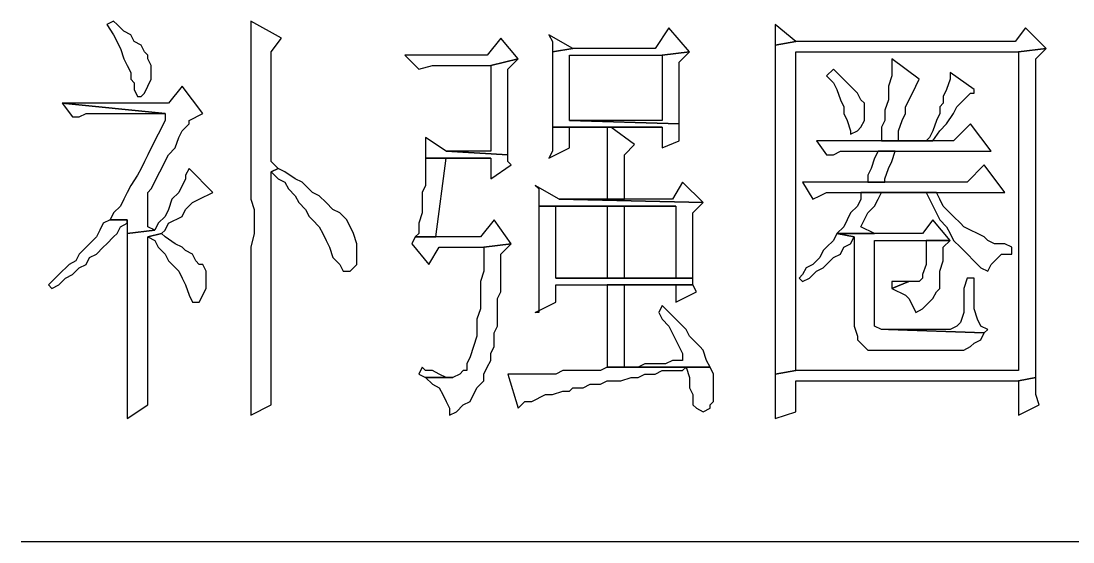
# Model space of a CAD drawing. Extents: x -15.4 to 0.8, y 0.3 to 11.8.
# Drawn here: x -2.4221 to -2.1664, y 6.0944 to 6.2211 of the extents above; entities that cross this region are included whole.
import ezdxf

# ---------------------------------------------------------------- set-up
doc = ezdxf.new("R2010")
doc.units = 0
doc.header["$MEASUREMENT"] = 0
doc.linetypes.add('AUSGEZOGEN', pattern=[0])
doc.layers.get('0').update_dxf_attribs({"linetype": 'AUSGEZOGEN'})

msp = doc.modelspace()

# ---------------------------------------------------------------- linework, layer by layer
for points in [[(-2.39961, 6.22106), (-2.40128, 6.22023), (-2.40128, 6.22023), (-2.39961, 6.21773), (-2.39961, 6.21773), (-2.39795, 6.2144), (-2.39795, 6.2144), (-2.39711, 6.2119), (-2.39711, 6.2119), (-2.39628, 6.21023), (-2.39628, 6.21023), (-2.39545, 6.20856), (-2.39545, 6.20856), (-2.39545, 6.2069), (-2.39545, 6.2069), (-2.39461, 6.20606), (-2.39461, 6.20606), (-2.39461, 6.2044), (-2.39461, 6.2044), (-2.39378, 6.20273), (-2.39378, 6.20273), (-2.39295, 6.20273), (-2.39295, 6.20273), (-2.39211, 6.20356), (-2.39211, 6.20356), (-2.39045, 6.2069), (-2.39045, 6.2069), (-2.39045, 6.21023), (-2.39045, 6.21023), (-2.39128, 6.2119), (-2.39128, 6.2119), (-2.39128, 6.21273), (-2.39128, 6.21273), (-2.39211, 6.21356), (-2.39211, 6.21356), (-2.39295, 6.21523), (-2.39295, 6.21523), (-2.39461, 6.21606), (-2.39461, 6.21606), (-2.39545, 6.21773), (-2.39545, 6.21773), (-2.39711, 6.21856), (-2.39711, 6.21856), (-2.39878, 6.22023), (-2.39961, 6.22106)], [(-2.36628, 6.22106), (-2.36628, 6.17773), (-2.36628, 6.17773), (-2.36545, 6.17523), (-2.36545, 6.17523), (-2.36545, 6.1694), (-2.36545, 6.1694), (-2.36628, 6.16606), (-2.36628, 6.16606), (-2.36628, 6.12523), (-2.36628, 6.12523), (-2.36128, 6.12773), (-2.36128, 6.12773), (-2.36128, 6.1844), (-2.36128, 6.1844), (-2.35961, 6.18523), (-2.35961, 6.18523), (-2.36128, 6.1869), (-2.36128, 6.1869), (-2.36128, 6.21356), (-2.36128, 6.21356), (-2.35878, 6.2169), (-2.36628, 6.22106)], [(-2.26461, 6.2194), (-2.26795, 6.2144), (-2.26795, 6.2144), (-2.28795, 6.2144), (-2.28795, 6.2144), (-2.29295, 6.21356), (-2.29295, 6.21356), (-2.29295, 6.19523), (-2.29295, 6.19523), (-2.26628, 6.19523), (-2.26628, 6.19523), (-2.26628, 6.19023), (-2.26628, 6.19023), (-2.26211, 6.1919), (-2.26211, 6.1919), (-2.26211, 6.19606), (-2.26211, 6.19606), (-2.28878, 6.1969), (-2.28878, 6.1969), (-2.28878, 6.21273), (-2.28878, 6.21273), (-2.26628, 6.21273), (-2.26628, 6.21273), (-2.25961, 6.21356), (-2.26461, 6.2194)], [(-2.23878, 6.22023), (-2.23878, 6.21523), (-2.23878, 6.21523), (-2.23378, 6.21606), (-2.23878, 6.22023)], [(-2.17795, 6.2194), (-2.18045, 6.21606), (-2.18045, 6.21606), (-2.23378, 6.21606), (-2.23378, 6.21606), (-2.23878, 6.21523), (-2.23878, 6.21523), (-2.23878, 6.13523), (-2.23878, 6.13523), (-2.23378, 6.13606), (-2.23378, 6.13606), (-2.23378, 6.21356), (-2.23378, 6.21356), (-2.17961, 6.21356), (-2.17961, 6.21356), (-2.17295, 6.2144), (-2.17795, 6.2194)], [(-2.30545, 6.2169), (-2.30878, 6.21273), (-2.30878, 6.21273), (-2.32878, 6.21273), (-2.32878, 6.21273), (-2.32545, 6.2094), (-2.32545, 6.2094), (-2.32211, 6.21023), (-2.32211, 6.21023), (-2.30795, 6.21023), (-2.30795, 6.21023), (-2.30128, 6.2119), (-2.30545, 6.2169)], [(-2.29378, 6.21773), (-2.29295, 6.21606), (-2.29295, 6.21606), (-2.29295, 6.21356), (-2.29295, 6.21356), (-2.28795, 6.2144), (-2.29378, 6.21773)], [(-2.17295, 6.2144), (-2.17961, 6.21356), (-2.17961, 6.21356), (-2.17961, 6.13606), (-2.17961, 6.13606), (-2.23378, 6.13606), (-2.23378, 6.13606), (-2.23878, 6.13523), (-2.23878, 6.13523), (-2.23878, 6.1244), (-2.23878, 6.1244), (-2.23378, 6.12606), (-2.23378, 6.12606), (-2.23378, 6.13356), (-2.23378, 6.13356), (-2.17961, 6.13356), (-2.17961, 6.13356), (-2.17545, 6.1344), (-2.17545, 6.1344), (-2.17545, 6.2119), (-2.17295, 6.2144)], [(-2.30128, 6.2119), (-2.30795, 6.21023), (-2.30795, 6.21023), (-2.30795, 6.1894), (-2.30795, 6.1894), (-2.31878, 6.1894), (-2.31878, 6.1894), (-2.30378, 6.18856), (-2.30378, 6.18856), (-2.30378, 6.2094), (-2.30128, 6.2119)], [(-2.25961, 6.21356), (-2.26628, 6.21273), (-2.26628, 6.21273), (-2.26628, 6.1969), (-2.26628, 6.1969), (-2.28878, 6.1969), (-2.28878, 6.1969), (-2.26211, 6.19606), (-2.26211, 6.19606), (-2.26211, 6.21106), (-2.25961, 6.21356)], [(-2.21045, 6.2119), (-2.21045, 6.20773), (-2.21045, 6.20773), (-2.21128, 6.20523), (-2.21128, 6.20523), (-2.21128, 6.2019), (-2.21128, 6.2019), (-2.21211, 6.1994), (-2.21211, 6.1994), (-2.21211, 6.1969), (-2.21211, 6.1969), (-2.21295, 6.19523), (-2.21295, 6.19523), (-2.21295, 6.1919), (-2.21295, 6.1919), (-2.20878, 6.1919), (-2.20878, 6.1919), (-2.20878, 6.1944), (-2.20878, 6.1944), (-2.20795, 6.1969), (-2.20795, 6.1969), (-2.20711, 6.19856), (-2.20711, 6.19856), (-2.20711, 6.20023), (-2.20711, 6.20023), (-2.20545, 6.20356), (-2.20545, 6.20356), (-2.20461, 6.20523), (-2.20461, 6.20523), (-2.20378, 6.2069), (-2.21045, 6.2119)], [(-2.22461, 6.2094), (-2.22628, 6.20773), (-2.22628, 6.20773), (-2.22461, 6.20606), (-2.22461, 6.20606), (-2.22378, 6.2044), (-2.22378, 6.2044), (-2.22295, 6.2019), (-2.22295, 6.2019), (-2.22211, 6.20023), (-2.22211, 6.20023), (-2.22211, 6.19856), (-2.22211, 6.19856), (-2.22128, 6.1969), (-2.22128, 6.1969), (-2.22045, 6.1944), (-2.22045, 6.1944), (-2.22045, 6.19356), (-2.22045, 6.19356), (-2.21878, 6.1944), (-2.21878, 6.1944), (-2.21795, 6.19523), (-2.21795, 6.19523), (-2.21711, 6.1969), (-2.21711, 6.1969), (-2.21711, 6.20106), (-2.21711, 6.20106), (-2.21795, 6.2019), (-2.21795, 6.2019), (-2.21878, 6.20356), (-2.21878, 6.20356), (-2.22461, 6.2094), (-2.22461, 6.2094)], [(-2.19628, 6.20856), (-2.19628, 6.2069), (-2.19628, 6.2069), (-2.19711, 6.2044), (-2.19711, 6.2044), (-2.19795, 6.20273), (-2.19795, 6.20273), (-2.19795, 6.20106), (-2.19795, 6.20106), (-2.19878, 6.20023), (-2.19878, 6.20023), (-2.19878, 6.19856), (-2.19878, 6.19856), (-2.19961, 6.1969), (-2.19961, 6.1969), (-2.20045, 6.1944), (-2.20045, 6.1944), (-2.20128, 6.19273), (-2.20128, 6.19273), (-2.20211, 6.1919), (-2.20211, 6.1919), (-2.21295, 6.1919), (-2.21295, 6.1919), (-2.20045, 6.1919), (-2.20045, 6.1919), (-2.19878, 6.1944), (-2.19878, 6.1944), (-2.19711, 6.19606), (-2.19711, 6.19606), (-2.19545, 6.19856), (-2.19545, 6.19856), (-2.19461, 6.20023), (-2.19461, 6.20023), (-2.19378, 6.20106), (-2.19378, 6.20106), (-2.19128, 6.20356), (-2.19128, 6.20356), (-2.19045, 6.20356), (-2.19045, 6.20356), (-2.19045, 6.2044), (-2.19628, 6.20856)], [(-2.38295, 6.20523), (-2.38628, 6.20106), (-2.38628, 6.20106), (-2.41211, 6.20106), (-2.41211, 6.20106), (-2.38711, 6.19856), (-2.38711, 6.19856), (-2.38711, 6.1969), (-2.38711, 6.1969), (-2.39045, 6.19023), (-2.39045, 6.19023), (-2.39128, 6.18856), (-2.39128, 6.18856), (-2.39211, 6.1869), (-2.39211, 6.1869), (-2.39295, 6.18523), (-2.39295, 6.18523), (-2.39378, 6.18356), (-2.39378, 6.18356), (-2.39545, 6.18106), (-2.39545, 6.18106), (-2.39628, 6.1794), (-2.39628, 6.1794), (-2.39711, 6.17773), (-2.39711, 6.17773), (-2.39795, 6.17606), (-2.39795, 6.17606), (-2.39961, 6.1744), (-2.39961, 6.1744), (-2.40045, 6.17273), (-2.40045, 6.17273), (-2.39628, 6.17273), (-2.39628, 6.17273), (-2.39628, 6.1694), (-2.39628, 6.1694), (-2.38961, 6.17023), (-2.38961, 6.17023), (-2.39128, 6.17106), (-2.39128, 6.17106), (-2.39128, 6.1794), (-2.39128, 6.1794), (-2.39045, 6.18023), (-2.39045, 6.18023), (-2.38628, 6.18856), (-2.38628, 6.18856), (-2.38461, 6.19023), (-2.38461, 6.19023), (-2.38378, 6.19273), (-2.38378, 6.19273), (-2.38295, 6.1944), (-2.38295, 6.1944), (-2.38128, 6.19606), (-2.38128, 6.19606), (-2.38128, 6.1969), (-2.38128, 6.1969), (-2.37795, 6.19856), (-2.38295, 6.20523)], [(-2.41211, 6.20106), (-2.40961, 6.19773), (-2.40961, 6.19773), (-2.40795, 6.19773), (-2.40795, 6.19773), (-2.40628, 6.19856), (-2.40628, 6.19856), (-2.38711, 6.19856), (-2.41211, 6.20106)], [(-2.19128, 6.19606), (-2.19545, 6.1919), (-2.19545, 6.1919), (-2.22878, 6.1919), (-2.22878, 6.1919), (-2.22628, 6.18856), (-2.22628, 6.18856), (-2.22461, 6.18856), (-2.22461, 6.18856), (-2.22295, 6.1894), (-2.22295, 6.1894), (-2.18628, 6.1894), (-2.19128, 6.19606)], [(-2.29295, 6.19523), (-2.29295, 6.1894), (-2.29295, 6.1894), (-2.29378, 6.18773), (-2.29378, 6.18773), (-2.28878, 6.19023), (-2.28878, 6.19023), (-2.28878, 6.19523), (-2.28878, 6.19523), (-2.26628, 6.19523), (-2.29295, 6.19523)], [(-2.27878, 6.19523), (-2.27961, 6.19523), (-2.27961, 6.19523), (-2.27961, 6.17773), (-2.27961, 6.17773), (-2.27545, 6.17773), (-2.27545, 6.17773), (-2.27545, 6.18856), (-2.27545, 6.18856), (-2.27295, 6.19106), (-2.27878, 6.19523)], [(-2.32378, 6.19273), (-2.32378, 6.18773), (-2.32378, 6.18773), (-2.30795, 6.18773), (-2.30795, 6.18773), (-2.30795, 6.18273), (-2.30795, 6.18273), (-2.30295, 6.18606), (-2.30295, 6.18606), (-2.30378, 6.1869), (-2.30378, 6.1869), (-2.30378, 6.18856), (-2.30378, 6.18856), (-2.31878, 6.1894), (-2.32378, 6.19273)], [(-2.20961, 6.1894), (-2.21378, 6.1894), (-2.21378, 6.1894), (-2.21461, 6.18773), (-2.21461, 6.18773), (-2.21545, 6.18523), (-2.21545, 6.18523), (-2.21628, 6.18356), (-2.21628, 6.18356), (-2.21628, 6.1819), (-2.21628, 6.1819), (-2.21211, 6.1819), (-2.21211, 6.1819), (-2.21211, 6.18273), (-2.21211, 6.18273), (-2.21128, 6.18523), (-2.21128, 6.18523), (-2.21045, 6.1869), (-2.21045, 6.1869), (-2.20961, 6.1894), (-2.20961, 6.1894)], [(-2.32378, 6.18773), (-2.32378, 6.18106), (-2.32378, 6.18106), (-2.32461, 6.1794), (-2.32461, 6.1794), (-2.32461, 6.1744), (-2.32461, 6.1744), (-2.32545, 6.1719), (-2.32545, 6.1719), (-2.32545, 6.1694), (-2.32545, 6.1694), (-2.32628, 6.16856), (-2.32628, 6.16856), (-2.32128, 6.16856), (-2.32128, 6.16856), (-2.31878, 6.18773), (-2.31878, 6.18773), (-2.30795, 6.18773), (-2.32378, 6.18773)], [(-2.18795, 6.18606), (-2.19211, 6.1819), (-2.19211, 6.1819), (-2.23211, 6.1819), (-2.23211, 6.1819), (-2.22961, 6.17773), (-2.22961, 6.17773), (-2.22795, 6.17856), (-2.22795, 6.17856), (-2.22628, 6.1794), (-2.22628, 6.1794), (-2.18295, 6.1794), (-2.18795, 6.18606)], [(-2.38128, 6.18523), (-2.38211, 6.18356), (-2.38211, 6.18356), (-2.38211, 6.18273), (-2.38211, 6.18273), (-2.38378, 6.1794), (-2.38378, 6.1794), (-2.38545, 6.17773), (-2.38545, 6.17773), (-2.38628, 6.17523), (-2.38628, 6.17523), (-2.38711, 6.17356), (-2.38711, 6.17356), (-2.38878, 6.1719), (-2.38878, 6.1719), (-2.38961, 6.17023), (-2.38961, 6.17023), (-2.39628, 6.1694), (-2.39628, 6.1694), (-2.39628, 6.1244), (-2.39628, 6.1244), (-2.39128, 6.12773), (-2.39128, 6.12773), (-2.39128, 6.16856), (-2.39128, 6.16856), (-2.38795, 6.1694), (-2.38795, 6.1694), (-2.38711, 6.17023), (-2.38711, 6.17023), (-2.38628, 6.1719), (-2.38628, 6.1719), (-2.38295, 6.17356), (-2.38295, 6.17356), (-2.38211, 6.17523), (-2.38211, 6.17523), (-2.38045, 6.1769), (-2.38045, 6.1769), (-2.37878, 6.17773), (-2.37878, 6.17773), (-2.37545, 6.1794), (-2.38128, 6.18523)], [(-2.35961, 6.18523), (-2.36128, 6.1844), (-2.36128, 6.1844), (-2.35961, 6.18273), (-2.35961, 6.18273), (-2.35795, 6.1819), (-2.35795, 6.1819), (-2.35711, 6.18023), (-2.35711, 6.18023), (-2.35545, 6.17856), (-2.35545, 6.17856), (-2.35461, 6.1769), (-2.35461, 6.1769), (-2.35295, 6.17523), (-2.35295, 6.17523), (-2.35211, 6.17356), (-2.35211, 6.17356), (-2.35128, 6.17273), (-2.35128, 6.17273), (-2.34961, 6.17106), (-2.34961, 6.17106), (-2.34878, 6.1694), (-2.34878, 6.1694), (-2.34795, 6.16773), (-2.34795, 6.16773), (-2.34711, 6.16606), (-2.34711, 6.16606), (-2.34628, 6.16356), (-2.34628, 6.16356), (-2.34461, 6.1619), (-2.34461, 6.1619), (-2.34378, 6.16023), (-2.34378, 6.16023), (-2.34211, 6.16023), (-2.34211, 6.16023), (-2.34045, 6.1619), (-2.34045, 6.1619), (-2.34045, 6.1669), (-2.34045, 6.1669), (-2.34128, 6.1694), (-2.34128, 6.1694), (-2.34295, 6.17273), (-2.34295, 6.17273), (-2.34461, 6.1744), (-2.34461, 6.1744), (-2.34628, 6.17523), (-2.34628, 6.17523), (-2.34795, 6.1769), (-2.34795, 6.1769), (-2.34961, 6.17856), (-2.34961, 6.17856), (-2.35128, 6.1794), (-2.35128, 6.1794), (-2.35378, 6.1819), (-2.35378, 6.1819), (-2.35545, 6.18273), (-2.35545, 6.18273), (-2.35795, 6.1844), (-2.35961, 6.18523)], [(-2.29711, 6.18106), (-2.29628, 6.18023), (-2.29628, 6.18023), (-2.29628, 6.17606), (-2.29628, 6.17606), (-2.26295, 6.17606), (-2.26295, 6.17606), (-2.26295, 6.15856), (-2.26295, 6.15856), (-2.27545, 6.15856), (-2.27545, 6.15856), (-2.25878, 6.15856), (-2.25878, 6.15856), (-2.25878, 6.1744), (-2.25878, 6.1744), (-2.25628, 6.1769), (-2.25628, 6.1769), (-2.29128, 6.17773), (-2.29711, 6.18106)], [(-2.26128, 6.1819), (-2.26378, 6.17773), (-2.26378, 6.17773), (-2.29128, 6.17773), (-2.29128, 6.17773), (-2.25628, 6.1769), (-2.26128, 6.1819)], [(-2.21795, 6.1794), (-2.21795, 6.17773), (-2.21795, 6.17773), (-2.21878, 6.17606), (-2.21878, 6.17606), (-2.22045, 6.1744), (-2.22045, 6.1744), (-2.22211, 6.17106), (-2.22211, 6.17106), (-2.22378, 6.1694), (-2.22378, 6.1694), (-2.21461, 6.1694), (-2.21461, 6.1694), (-2.21795, 6.17106), (-2.21795, 6.17106), (-2.21628, 6.1744), (-2.21628, 6.1744), (-2.21461, 6.17606), (-2.21461, 6.17606), (-2.21378, 6.17773), (-2.21378, 6.17773), (-2.21295, 6.1794), (-2.21295, 6.1794), (-2.20211, 6.1794), (-2.21795, 6.1794)], [(-2.19961, 6.1794), (-2.21795, 6.1794), (-2.21795, 6.1794), (-2.20211, 6.1794), (-2.20211, 6.1794), (-2.20128, 6.17773), (-2.20128, 6.17773), (-2.19878, 6.17273), (-2.19878, 6.17273), (-2.19711, 6.17106), (-2.19711, 6.17106), (-2.19628, 6.1694), (-2.19628, 6.1694), (-2.19545, 6.16773), (-2.19545, 6.16773), (-2.19378, 6.16606), (-2.19378, 6.16606), (-2.18878, 6.16106), (-2.18878, 6.16106), (-2.18711, 6.16023), (-2.18711, 6.16023), (-2.18628, 6.1619), (-2.18628, 6.1619), (-2.18461, 6.16356), (-2.18461, 6.16356), (-2.18378, 6.1644), (-2.18378, 6.1644), (-2.18128, 6.1644), (-2.18128, 6.1644), (-2.18128, 6.16606), (-2.18128, 6.16606), (-2.18295, 6.1669), (-2.18295, 6.1669), (-2.18545, 6.1669), (-2.18545, 6.1669), (-2.18711, 6.16773), (-2.18711, 6.16773), (-2.18795, 6.16856), (-2.18795, 6.16856), (-2.19295, 6.17106), (-2.19295, 6.17106), (-2.19378, 6.1719), (-2.19378, 6.1719), (-2.19545, 6.17356), (-2.19545, 6.17356), (-2.19795, 6.17606), (-2.19795, 6.17606), (-2.19878, 6.17773), (-2.19878, 6.17773), (-2.19961, 6.1794), (-2.19961, 6.1794)], [(-2.29628, 6.17606), (-2.29628, 6.15023), (-2.29628, 6.15023), (-2.29711, 6.15023), (-2.29711, 6.15023), (-2.29211, 6.15273), (-2.29211, 6.15273), (-2.29211, 6.1569), (-2.29211, 6.1569), (-2.25878, 6.1569), (-2.25878, 6.1569), (-2.25878, 6.15856), (-2.25878, 6.15856), (-2.29211, 6.15856), (-2.29211, 6.15856), (-2.29211, 6.17606), (-2.29211, 6.17606), (-2.26295, 6.17606), (-2.29628, 6.17606)], [(-2.27545, 6.17606), (-2.27961, 6.17606), (-2.27961, 6.17606), (-2.27961, 6.15856), (-2.27961, 6.15856), (-2.29211, 6.15856), (-2.29211, 6.15856), (-2.27545, 6.15856), (-2.27545, 6.17606)], [(-2.40045, 6.17273), (-2.40211, 6.1719), (-2.40211, 6.1719), (-2.40295, 6.17023), (-2.40295, 6.17023), (-2.40378, 6.16856), (-2.40378, 6.16856), (-2.40545, 6.1669), (-2.40545, 6.1669), (-2.40795, 6.1644), (-2.40795, 6.1644), (-2.40878, 6.16273), (-2.40878, 6.16273), (-2.41045, 6.1619), (-2.41045, 6.1619), (-2.41295, 6.1594), (-2.41295, 6.1594), (-2.41461, 6.15773), (-2.41461, 6.15773), (-2.41545, 6.1569), (-2.41545, 6.1569), (-2.41461, 6.15606), (-2.41461, 6.15606), (-2.41295, 6.1569), (-2.41295, 6.1569), (-2.41128, 6.15856), (-2.41128, 6.15856), (-2.40961, 6.1594), (-2.40961, 6.1594), (-2.40795, 6.16106), (-2.40795, 6.16106), (-2.40628, 6.1619), (-2.40628, 6.1619), (-2.40545, 6.16356), (-2.40545, 6.16356), (-2.40378, 6.1644), (-2.40378, 6.1644), (-2.40211, 6.16606), (-2.40211, 6.16606), (-2.40128, 6.1669), (-2.40128, 6.1669), (-2.39961, 6.16856), (-2.39961, 6.16856), (-2.39878, 6.1694), (-2.39878, 6.1694), (-2.39795, 6.17106), (-2.39795, 6.17106), (-2.39628, 6.1719), (-2.39628, 6.1719), (-2.39628, 6.17273), (-2.40045, 6.17273)], [(-2.30711, 6.17273), (-2.31045, 6.16856), (-2.31045, 6.16856), (-2.32628, 6.16856), (-2.32628, 6.16856), (-2.32711, 6.1669), (-2.32711, 6.1669), (-2.32295, 6.1619), (-2.32295, 6.1619), (-2.32045, 6.16606), (-2.32045, 6.16606), (-2.30961, 6.16606), (-2.30961, 6.16606), (-2.30295, 6.1669), (-2.30711, 6.17273)], [(-2.20045, 6.17273), (-2.20295, 6.1694), (-2.20295, 6.1694), (-2.22378, 6.1694), (-2.22378, 6.1694), (-2.21961, 6.16856), (-2.21961, 6.16856), (-2.21961, 6.1469), (-2.21961, 6.1469), (-2.21878, 6.1444), (-2.21878, 6.1444), (-2.21878, 6.14356), (-2.21878, 6.14356), (-2.21628, 6.14106), (-2.21628, 6.14106), (-2.19295, 6.14106), (-2.19295, 6.14106), (-2.19128, 6.1419), (-2.19128, 6.1419), (-2.19045, 6.14273), (-2.19045, 6.14273), (-2.18878, 6.14356), (-2.18878, 6.14356), (-2.18795, 6.14523), (-2.18795, 6.14523), (-2.21128, 6.14606), (-2.21128, 6.14606), (-2.21295, 6.14606), (-2.21295, 6.14606), (-2.21461, 6.1469), (-2.21461, 6.1469), (-2.21461, 6.16773), (-2.21461, 6.16773), (-2.19628, 6.16773), (-2.20045, 6.17273)], [(-2.38795, 6.1694), (-2.39128, 6.16856), (-2.39128, 6.16856), (-2.38961, 6.16773), (-2.38961, 6.16773), (-2.38878, 6.16606), (-2.38878, 6.16606), (-2.38711, 6.1644), (-2.38711, 6.1644), (-2.38628, 6.16273), (-2.38628, 6.16273), (-2.38378, 6.16023), (-2.38378, 6.16023), (-2.38295, 6.15856), (-2.38295, 6.15856), (-2.38211, 6.1569), (-2.38211, 6.1569), (-2.38128, 6.1544), (-2.38128, 6.1544), (-2.38045, 6.15273), (-2.38045, 6.15273), (-2.37878, 6.15273), (-2.37878, 6.15273), (-2.37711, 6.15606), (-2.37711, 6.15606), (-2.37711, 6.16023), (-2.37711, 6.16023), (-2.37795, 6.1619), (-2.37795, 6.1619), (-2.37878, 6.1619), (-2.37878, 6.1619), (-2.37961, 6.16273), (-2.37961, 6.16273), (-2.38045, 6.1644), (-2.38045, 6.1644), (-2.38211, 6.16523), (-2.38211, 6.16523), (-2.38295, 6.16606), (-2.38295, 6.16606), (-2.38461, 6.1669), (-2.38461, 6.1669), (-2.38711, 6.16856), (-2.38795, 6.1694)], [(-2.22378, 6.1694), (-2.22461, 6.16773), (-2.22461, 6.16773), (-2.22628, 6.16606), (-2.22628, 6.16606), (-2.22711, 6.16523), (-2.22711, 6.16523), (-2.22795, 6.16356), (-2.22795, 6.16356), (-2.22961, 6.1619), (-2.22961, 6.1619), (-2.23128, 6.16106), (-2.23128, 6.16106), (-2.23211, 6.1594), (-2.23211, 6.1594), (-2.23295, 6.15856), (-2.23295, 6.15856), (-2.23211, 6.15773), (-2.23211, 6.15773), (-2.23045, 6.15856), (-2.23045, 6.15856), (-2.22878, 6.16023), (-2.22878, 6.16023), (-2.22711, 6.16106), (-2.22711, 6.16106), (-2.22628, 6.1619), (-2.22628, 6.1619), (-2.22461, 6.16356), (-2.22461, 6.16356), (-2.22295, 6.1644), (-2.22295, 6.1644), (-2.22211, 6.16606), (-2.22211, 6.16606), (-2.22045, 6.1669), (-2.22045, 6.1669), (-2.21961, 6.16856), (-2.22378, 6.1694)], [(-2.19628, 6.16773), (-2.20211, 6.16773), (-2.20211, 6.16773), (-2.20211, 6.1619), (-2.20211, 6.1619), (-2.20295, 6.1594), (-2.20295, 6.1594), (-2.20295, 6.15856), (-2.20295, 6.15856), (-2.20378, 6.15773), (-2.20378, 6.15773), (-2.20628, 6.15773), (-2.20628, 6.15773), (-2.21045, 6.15606), (-2.21045, 6.15606), (-2.20711, 6.1544), (-2.20711, 6.1544), (-2.20628, 6.15356), (-2.20628, 6.15356), (-2.20545, 6.1519), (-2.20545, 6.1519), (-2.20461, 6.15023), (-2.20461, 6.15023), (-2.20295, 6.15106), (-2.20295, 6.15106), (-2.20045, 6.15356), (-2.20045, 6.15356), (-2.19961, 6.15523), (-2.19961, 6.15523), (-2.19878, 6.15606), (-2.19878, 6.15606), (-2.19878, 6.16023), (-2.19878, 6.16023), (-2.19795, 6.16273), (-2.19795, 6.16273), (-2.19795, 6.16606), (-2.19628, 6.16773)], [(-2.30295, 6.1669), (-2.30961, 6.16606), (-2.30961, 6.16606), (-2.30961, 6.16023), (-2.30961, 6.16023), (-2.31045, 6.15773), (-2.31045, 6.15773), (-2.31045, 6.15106), (-2.31045, 6.15106), (-2.31128, 6.14856), (-2.31128, 6.14856), (-2.31128, 6.1444), (-2.31128, 6.1444), (-2.31295, 6.1394), (-2.31295, 6.1394), (-2.31378, 6.13773), (-2.31378, 6.13773), (-2.31378, 6.13606), (-2.31378, 6.13606), (-2.31461, 6.13606), (-2.31461, 6.13606), (-2.31545, 6.13523), (-2.31545, 6.13523), (-2.31711, 6.1344), (-2.31711, 6.1344), (-2.32378, 6.1344), (-2.32378, 6.1344), (-2.32211, 6.13273), (-2.32211, 6.13273), (-2.32045, 6.1319), (-2.32045, 6.1319), (-2.31961, 6.13023), (-2.31961, 6.13023), (-2.31878, 6.12856), (-2.31878, 6.12856), (-2.31795, 6.1269), (-2.31795, 6.1269), (-2.31795, 6.12523), (-2.31795, 6.12523), (-2.31628, 6.12606), (-2.31628, 6.12606), (-2.31461, 6.12773), (-2.31461, 6.12773), (-2.31295, 6.12856), (-2.31295, 6.12856), (-2.31128, 6.1319), (-2.31128, 6.1319), (-2.30961, 6.13356), (-2.30961, 6.13356), (-2.30961, 6.13523), (-2.30961, 6.13523), (-2.30878, 6.1369), (-2.30878, 6.1369), (-2.30795, 6.13856), (-2.30795, 6.13856), (-2.30795, 6.14023), (-2.30795, 6.14023), (-2.30711, 6.1419), (-2.30711, 6.1419), (-2.30711, 6.14523), (-2.30711, 6.14523), (-2.30628, 6.1469), (-2.30628, 6.1469), (-2.30628, 6.15356), (-2.30628, 6.15356), (-2.30545, 6.15523), (-2.30545, 6.15523), (-2.30545, 6.1644), (-2.30295, 6.1669)], [(-2.19045, 6.15856), (-2.19211, 6.15856), (-2.19211, 6.15856), (-2.19295, 6.15606), (-2.19295, 6.15606), (-2.19295, 6.15023), (-2.19295, 6.15023), (-2.19378, 6.14773), (-2.19378, 6.14773), (-2.19461, 6.1469), (-2.19461, 6.1469), (-2.19628, 6.14606), (-2.19628, 6.14606), (-2.21128, 6.14606), (-2.21128, 6.14606), (-2.18795, 6.14523), (-2.18795, 6.14523), (-2.18711, 6.14606), (-2.18711, 6.14606), (-2.18878, 6.1469), (-2.18878, 6.1469), (-2.18961, 6.14856), (-2.18961, 6.14856), (-2.19045, 6.15106), (-2.19045, 6.15106), (-2.19045, 6.1569), (-2.19045, 6.15856)], [(-2.21045, 6.15773), (-2.21045, 6.15606), (-2.21045, 6.15606), (-2.20628, 6.15773), (-2.20628, 6.15773), (-2.20795, 6.15773), (-2.21045, 6.15773)], [(-2.27961, 6.1569), (-2.27961, 6.1369), (-2.27961, 6.1369), (-2.26045, 6.1369), (-2.26045, 6.1369), (-2.25961, 6.1344), (-2.25961, 6.1344), (-2.25961, 6.1319), (-2.25961, 6.1319), (-2.25878, 6.13023), (-2.25878, 6.13023), (-2.25878, 6.12773), (-2.25878, 6.12773), (-2.25795, 6.1269), (-2.25795, 6.1269), (-2.25628, 6.12606), (-2.25628, 6.12606), (-2.25461, 6.1269), (-2.25461, 6.1269), (-2.25461, 6.12773), (-2.25461, 6.12773), (-2.25378, 6.12856), (-2.25378, 6.12856), (-2.25378, 6.13523), (-2.25378, 6.13523), (-2.25461, 6.1369), (-2.25461, 6.1369), (-2.27545, 6.1369), (-2.27545, 6.1369), (-2.27545, 6.1569), (-2.27545, 6.1569), (-2.26295, 6.1569), (-2.27961, 6.1569)], [(-2.25878, 6.1569), (-2.27961, 6.1569), (-2.27961, 6.1569), (-2.26295, 6.1569), (-2.26295, 6.1569), (-2.26295, 6.15273), (-2.26295, 6.15273), (-2.25795, 6.15523), (-2.25878, 6.1569)], [(-2.26628, 6.1519), (-2.26711, 6.15023), (-2.26711, 6.15023), (-2.26628, 6.14856), (-2.26628, 6.14856), (-2.26461, 6.1469), (-2.26461, 6.1469), (-2.26128, 6.14023), (-2.26128, 6.14023), (-2.26128, 6.13856), (-2.26128, 6.13856), (-2.26378, 6.13856), (-2.26378, 6.13856), (-2.26545, 6.13773), (-2.26545, 6.13773), (-2.27045, 6.13773), (-2.27045, 6.13773), (-2.27211, 6.1369), (-2.27211, 6.1369), (-2.27545, 6.1369), (-2.27545, 6.1369), (-2.25461, 6.1369), (-2.25461, 6.1369), (-2.25545, 6.13856), (-2.25545, 6.13856), (-2.25628, 6.14106), (-2.25628, 6.14106), (-2.25711, 6.1419), (-2.25711, 6.1419), (-2.25961, 6.1444), (-2.25961, 6.1444), (-2.26045, 6.14606), (-2.26045, 6.14606), (-2.26211, 6.14773), (-2.26211, 6.14773), (-2.26545, 6.15106), (-2.26628, 6.1519)], [(-2.32461, 6.1369), (-2.32545, 6.13523), (-2.32545, 6.13523), (-2.32378, 6.1344), (-2.32378, 6.1344), (-2.31711, 6.1344), (-2.31711, 6.1344), (-2.31878, 6.1344), (-2.31878, 6.1344), (-2.32045, 6.13523), (-2.32045, 6.13523), (-2.32211, 6.13606), (-2.32211, 6.13606), (-2.32378, 6.13606), (-2.32461, 6.1369)], [(-2.27961, 6.1369), (-2.28128, 6.13606), (-2.28128, 6.13606), (-2.29045, 6.13606), (-2.29045, 6.13606), (-2.29211, 6.13523), (-2.29211, 6.13523), (-2.30378, 6.13523), (-2.30378, 6.13523), (-2.30128, 6.1269), (-2.30128, 6.1269), (-2.29961, 6.12856), (-2.29961, 6.12856), (-2.29795, 6.12856), (-2.29795, 6.12856), (-2.29461, 6.13023), (-2.29461, 6.13023), (-2.29295, 6.13023), (-2.29295, 6.13023), (-2.29045, 6.13106), (-2.29045, 6.13106), (-2.28878, 6.13106), (-2.28878, 6.13106), (-2.28795, 6.1319), (-2.28795, 6.1319), (-2.28545, 6.1319), (-2.28545, 6.1319), (-2.28378, 6.13273), (-2.28378, 6.13273), (-2.28128, 6.13273), (-2.28128, 6.13273), (-2.27961, 6.13356), (-2.27961, 6.13356), (-2.27628, 6.13356), (-2.27628, 6.13356), (-2.27378, 6.1344), (-2.27378, 6.1344), (-2.27211, 6.1344), (-2.27211, 6.1344), (-2.27045, 6.13523), (-2.27045, 6.13523), (-2.26795, 6.13523), (-2.26795, 6.13523), (-2.26628, 6.13606), (-2.26628, 6.13606), (-2.26128, 6.13606), (-2.26128, 6.13606), (-2.26045, 6.1369), (-2.27961, 6.1369)], [(-2.17545, 6.1344), (-2.17961, 6.13356), (-2.17961, 6.13356), (-2.17961, 6.12523), (-2.17961, 6.12523), (-2.17461, 6.12773), (-2.17461, 6.12773), (-2.17545, 6.13023), (-2.17545, 6.13023), (-2.17545, 6.13273), (-2.17545, 6.1344)], [(-1.82628, 6.0944), (-2.42211, 6.0944)]]:
    msp.add_lwpolyline(points)

doc.saveas('drawing.dxf')
